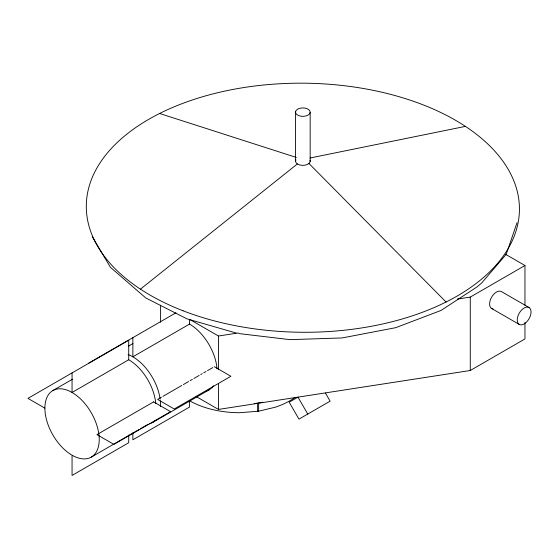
<?xml version="1.0" encoding="UTF-8"?>
<svg xmlns="http://www.w3.org/2000/svg" width="559" height="559" viewBox="0 0 559 559"><rect width="100%" height="100%" fill="white"/><g stroke="black" fill="none" stroke-linecap="round" stroke-linejoin="round"><path stroke-width="0.84" d="M517.026 222.692L506.258 254.254L481.613 283.05L476.904 287.005L441.016 310.448L395.702 327.686L342.136 337.936L290.03 339.655L238.777 333.562M140.463 289.143L297.367 163.948M88.643 363.196L175.938 312.795M128.437 346.154L132.965 343.533M52.839 390.559L72.488 379.219M238.302 332.947L218.471 336.015L189.536 319.308L189.536 324.094L132.867 356.81L132.867 337.657M44.888 408.154A38.424 22.185 60 0 1 85.639 404.513A38.424 22.185 60 0 1 85.639 458.855A38.424 22.185 60 0 1 44.888 408.154L27.95 398.378L128.724 340.193L128.724 359.751L72.055 392.467L72.055 372.909M161.418 397.239L157.638 399.419L174.226 408.999L230.888 376.277L214.307 366.704M162.928 396.366L181.815 385.458M183.331 384.592L188.614 381.538M190.13 380.665L192.394 379.351M193.903 378.485L199.193 375.431M200.709 374.558L202.218 373.685M203.728 372.811L205.992 371.504M207.508 370.631L212.797 367.577M91.271 457.122L138.87 429.64M140.379 428.767L147.939 424.4M152.418 422.583L209.08 389.868M457.332 299.093L470.266 297.095L524.964 265.511L524.964 305.242M196.216 396.576L218.471 409.426L470.266 370.505L524.964 338.929L524.964 322.515M262.793 402.221L254.219 403.633M132.867 432.827L132.867 439.779L189.536 407.064L189.536 400.698A71.028 41.01 0 0 0 239.762 412.71L258.635 411.2L275.273 407.218A71.028 41.01 0 0 0 295.096 397.414M310.049 158.008L465.249 126.418M235.982 332.961L186.937 318.847L145.773 297.947L110.458 267.342L92.291 236.73M159.588 113.477L296.354 157.449M505.343 254.184L524.964 265.511M529.024 307.506A9.776 5.646 -60 0 0 517.466 317.757A9.776 5.646 -60 0 0 525.928 322.648A9.776 5.646 -60 0 0 529.024 307.506L501.381 291.546A9.776 5.646 -60 0 0 491.012 298.317A9.776 5.646 -60 0 0 493.038 308.917M491.613 308.477L519.255 324.437M308.952 163.494L446.124 302.084M325.45 393.054L330.124 401.152L298.967 419.138L289.192 402.214L297.989 397.135L307.764 414.065M470.266 297.095L470.266 370.505M310.161 112.401A7.323 4.227 0 0 1 298.806 115.657A7.323 4.227 0 0 1 299.596 108.348A7.323 4.227 0 0 1 310.161 112.401L310.161 161.418M295.55 111.87L295.55 160.887M258.635 403.221L258.635 411.2M257.622 403.374L257.622 411.354M218.471 336.015L218.471 369.695M218.471 383.516L218.471 409.426M160.601 305.165L160.601 322.236M128.724 435.07L128.724 442.721L72.055 475.436L72.055 455.885M189.536 324.094A39.095 22.57 60 0 1 217.053 368.87M213.475 385.794A39.095 22.57 60 0 1 206.774 390.916M128.06 354.525A39.095 22.57 60 0 1 160.126 399.168M160.314 400.789A39.095 22.57 60 0 1 160.468 406.512M155.116 420.522A39.095 22.57 60 0 1 149.281 423.89M128.724 359.751A38.424 22.185 60 0 1 155.744 403.451M310.035 160.314A7.323 4.227 0 0 1 302.398 165.373A7.323 4.227 0 0 1 295.914 159.804M153.613 401.886L96.945 434.602L113.882 444.377L170.551 411.662L153.613 401.886M183.059 310.783A216.571 124.545 0.5 0 0 518.99 216.927A216.571 124.545 0.5 0 0 206.488 95.631A216.571 124.545 0.5 0 0 183.059 310.783"/></g></svg>
